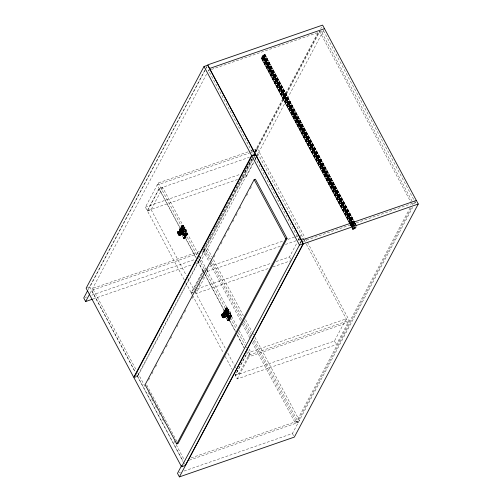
<?xml version="1.0" encoding="UTF-8"?>
<svg xmlns="http://www.w3.org/2000/svg" width="502" height="502" viewBox="0 0 502 502"><rect width="100%" height="100%" fill="white"/><g stroke="black" fill="none" stroke-linecap="round" stroke-linejoin="round"><path stroke-width="0.38" stroke-dasharray="2.51 1.88" d="M181.448 227.745L183.111 228.015L182.239 229.031L185.225 234.898L184.309 236.749L180.362 229.464L181.021 227.858L182.897 227.663C182.138 226.364 180.061 228.14 182.239 229.031L183.751 229.088L182.897 227.663C185.188 223.999 178.649 227.877 183.337 225.586L187.484 233.342C188.018 234.547 185.803 238.619 185.125 237.779L180.977 230.029C180.494 228.918 182.615 224.363 183.337 225.586M183.908 238.506C183.086 237.019 184.567 238.864 185.175 237.666C185.495 236.555 181.944 226.948 180.958 229.721C178.674 232.602 179.879 227.174 181.636 226.189L186.142 234.459L183.939 238.513L185.407 238.004L185.665 234.371L187.579 233.963L187.484 233.342L185.784 233.982L187.566 233.549L185.809 234.083M181.002 230.148L184.899 237.59C185.552 237.728 188.965 231.573 185.784 233.982M226.578 309.514L225.599 311.177L224.363 311.66L225.028 310.173L226.904 309.972L227.168 308.278L228.303 310.368L227.757 311.397L226.245 311.347C223.585 309.194 227.939 308.95 227.757 311.397M229.998 316.655C225.8 320.621 228.529 323.727 230.085 316.216L225.906 308.397C225.285 307.224 223.045 311.679 223.547 312.834L227.695 320.59L229.188 320.019L231.146 315.689L229.797 316.141L230.148 316.768M183.155 225.919L184.297 228.059L183.136 229.301L183.487 229.916L177.664 231.993L178.26 234.114L179.434 235.614L178.649 235.306L177.89 234.001L177.827 231.679L182.182 230.136L183.832 230.543L184.836 232.482L185.646 232.664C187.102 234.014 186.399 236.818 184.184 236.68L185.577 236.31L185.188 237.747M183.569 233.876L182.295 232.526L182.295 230.845L183.23 231.673L183.619 233.806L178.994 235.576M226.076 313.687C229.232 312.539 226.647 320 226.302 313.154L226.082 312.746L221.671 314.302L222.267 316.423L223.44 317.923L222.656 317.615L221.897 316.31L221.62 314.522L222.235 313.882L223.603 315.84L223.559 317.841L223.126 315.407L221.834 313.988L226.339 312.457L227.839 312.853L228.843 314.792L229.652 314.974L230.468 316.787L229.194 320.056L229.508 318.632L228.46 317.019L227.356 317.64L228.316 319.065L229.245 317.289L226.245 311.347L227.117 310.324L225.454 310.054L226.684 309.627L225.028 310.173L225.298 312.112L224.984 310.901L226.565 310.675L226.829 311.202L224.984 312.338L229.132 320.094C229.86 321.318 231.98 316.775 231.491 315.651L227.343 307.902C226.565 306.408 222.574 315.344 226.747 311.353L225.467 312.093M183.167 226.051L181.774 226.54C182.113 224.049 178.9 229.314 179.54 230.525L183.688 238.281L185.156 237.841M227.174 308.322C225.561 309.979 225.034 307.701 227.237 307.745M181.743 231.623L181.837 232.589L181.724 230.788C178.216 227.381 186.305 228.284 180.977 230.029L180.883 229.408M181.14 229.659L182.602 228.95L181.191 229.715L181.724 230.788L181.341 229.816L182.715 229.044L181.191 229.715L181.536 229.546L181.297 227.613M183.098 234.152L182.584 233.982L183.406 234.227L183.826 233.794L183.757 231.773L184.171 231.177M185.219 234.861L187.579 233.963C186.775 234.654 183.776 237.057 184.127 234.578C186.951 232.796 185.043 236.906 187.579 233.963L184.247 234.547M184.297 234.566L184.774 236.222L186.01 235.796M184.68 235.708C187.014 235.714 185.414 233.443 184.065 234.741M223.421 312.363L225.662 311.554L228.592 317.214L228.485 318.073L228.134 316.894L231.585 316.273L231.491 315.651L229.784 316.247M223.308 317.961L227.663 316.417L228.178 313.493M180.356 229.351L181.592 228.862C182.992 226.647 184.159 222.813 180.827 229.596L181.642 229.201L180.858 229.615M225.662 311.554C224.833 310.361 225.385 313.863 223.685 312.871L227.676 320.332C229.841 321.468 229.514 316.498 229.182 319.981L227.952 320.408M261.197 58.119C265.081 50.351 267.484 58.05 261.197 58.119L351.601 227.193M182.897 227.663L183.155 226.12M226.904 309.972L227.168 308.397L225.856 308.899M182.634 227.262L182.866 225.762L182.477 227.199L181.021 227.858L182.182 230.136M227.877 320.809L229.464 320.27L229.132 320.094L229.69 316.655L228.103 316.931L227.356 317.64L224.363 311.66M185.125 237.779L185.646 234.522L184.058 234.905M229.132 320.094C229.596 314.114 228.962 319.052 231.585 316.273C225.109 316.957 230.525 317.565 231.585 316.273M226.553 309.502L226.873 308.077L226.64 309.571L226.873 308.077L225.731 308.78L225.906 308.397M231.591 315.927L229.847 316.486L225.931 308.655M182.577 228.912L180.362 229.464L180.488 228.862L181.718 228.435M186.16 234.421L181.573 225.906L183.155 225.373M182.552 227.193L182.866 225.762M182.333 230.148C173.491 231.422 180.563 231.623 179.409 235.35M226.082 312.746L226.088 313.555M181.68 226.383L181.906 226.082M177.972 231.855L177.758 232.257L182.345 230.719M182.069 231.378L182.075 230.437L182.082 231.246M221.978 314.17L221.765 314.572L226.841 312.79L227.795 314.735L227.852 315.055L222.511 316.856M183.751 233.97L179.553 235.526L179.365 232.897L177.946 231.591M225.498 312.056L226.816 311.284M225.875 310.361L224.645 310.788L224.946 310.926C226.753 309.458 227.255 312.137 225.348 312.131L225.844 314.898L225.749 313.932M353.264 227.764C351.017 230.864 356.564 228.485 356.345 226.697M187.008 233.512L186.211 233.863L184.472 233.217L185.382 231.453L185.997 231.24L187.139 233.374L185.997 231.24L185.451 232.269L184.836 232.482L183.757 231.773L183.845 232.74L178.505 234.547M231.014 315.821L230.217 316.178L228.479 315.526L229.389 313.763L230.004 313.549L231.146 315.689L230.004 313.549L229.458 314.578L228.843 314.792L227.764 314.089L227.795 314.735L222.342 316.58M88.157 289.66L204.722 70.431M206.196 67.663L206.931 66.283M87.593 287.721L89.808 286.949L205.142 70.042M205.506 69.351L206.981 66.59M90.071 293.243L206.636 74.007M208.11 71.24L208.845 69.86M237.546 179.478L147.299 210.727L145.392 207.15L158.255 182.954L249.977 151.19M147.299 210.727L159.103 188.532L249.35 157.283M184.209 279.765L147.406 210.928L159.09 188.953L162.786 187.673L198.114 253.755M147.406 210.928L151.102 209.648L162.786 187.673M183.537 228.228L184.742 226.904L186.443 230.085L185.853 231.196L185.238 231.409L183.537 228.228L184.742 226.904M183.751 229.088L184.297 228.059M185.238 231.409L186.443 230.085M185.991 234.346L183.958 238.174L183.682 237.797L184.993 237.358M254.796 151.491L318.368 31.933M198.666 258.166L200.505 254.709M203.818 248.484L206.761 242.949M208.23 240.182L211.173 234.647M214.48 228.423L217.422 222.894M218.891 220.127L221.834 214.592M223.308 211.825L228.084 202.839M229.558 200.072L232.501 194.538M233.97 191.77L243.163 174.483M244.631 171.715L251.251 159.266M255.298 151.66L318.914 32.015M320.753 28.558L321.487 27.177M252.023 158.701L244.512 172.826L246.426 176.403L241.249 178.197M255.242 152.646L257.375 148.63L304.952 237.622M202.613 249.626L204.05 249.13L252.186 158.594M255.493 152.376L319.805 31.431M135.214 376.789L137.429 376.023L254.232 156.354M133.946 377.699L137.642 376.418L252.977 159.51M253.341 158.82L254.809 156.059M195.422 263.531L200.58 261.743L253.535 162.152M255.003 159.385L256.108 157.314M256.478 156.624L323.771 30.064M246.426 176.403L254.294 161.606M254.652 160.935L256.083 158.243M256.44 157.572L258.229 154.208L256.748 154.716M185.684 282.513L191.206 292.842L202.89 270.867L205.105 270.101M192.153 294.618L191.413 293.237L203.097 271.262L204.578 270.754M205.851 267.773L194.048 289.974L196.263 289.202M148.548 380.146L149.652 378.075M151.855 373.927L153.323 371.166M155.526 367.025L156.63 364.954M162.504 353.904L163.972 351.143M166.175 346.995L167.279 344.924M170.58 338.712L171.684 336.641M176.823 326.971L179.026 322.83M181.228 318.682L182.333 316.611M184.535 312.47L186.004 309.709M191.877 298.659L192.981 296.588M195.184 292.44L196.652 289.679M198.855 285.538L199.953 283.467M202.526 278.629L203.624 276.558M206.931 270.346L208.035 268.275M210.238 264.127L211.706 261.366M213.908 257.225L215.007 255.154M217.579 250.316L218.684 248.245M220.886 244.104L222.355 241.343M224.557 237.201L225.655 235.124M228.228 230.292L230.06 226.841M232.633 222.003L233.737 219.932M235.94 215.791L237.408 213.03M239.611 208.882L240.709 206.811M246.589 195.767L248.057 193M250.26 188.859L251.358 186.788M280.26 246.25L207.759 271.356L195.962 293.551L269.197 268.187M225.047 312.313L223.547 312.834L225.643 308.504L227.343 307.902L227.036 307.695M223.434 312.489L225.649 311.51L224.833 311.905L226.873 308.077L226.484 309.514L225.028 310.173L226.339 312.457M227.544 310.543L228.749 309.219L230.449 312.401L229.86 313.512L229.245 313.725L227.544 310.543L228.749 309.219M227.839 312.853L227.142 311.61L228.303 310.368M229.245 313.725L230.449 312.401M276.156 261.536L289.472 256.924L296.983 242.799M298.414 240.107L299.487 238.092M299.845 237.421L301.275 234.729L299.794 235.243M299.945 243.024L301.42 240.257M300.328 243.69L301.043 242.34M305.323 238.312L349.216 320.408L336.353 344.604L237.226 378.928L235.312 375.352L247.116 353.157M235.312 375.352L334.439 341.027L346.242 318.833L246.89 353.176L235.206 375.151L238.902 373.871L250.586 351.902L249.117 349.147M237.226 378.928L250.09 354.738L349.216 320.408M410.165 207.772L295.515 423.399L252.38 342.722M411.232 207.966L296.952 422.904L253.083 340.845M184.127 471.027L292.421 433.521L412.663 207.376M414.508 203.919L416.346 200.461M185.847 234.177L186.047 233.838M229.847 316.486L230.085 316.216M183.136 229.301L183.537 228.724L182.239 229.031L183.832 230.543M227.142 311.61L227.544 311.033L226.245 311.347L227.494 312.225L227.017 312.69L221.74 314.126L226.841 312.79M180.977 228.586C183.111 227.456 182.847 229.483 180.996 229.414M183.996 238.481L183.682 237.797M186.462 234.647L187.221 233.919L184.692 235.237L187.033 233.38M231.177 316.197L230.468 316.963L228.699 317.553L231.039 315.689M225.028 312.445L228.906 319.906L227.82 315.871L229.144 319.868M183.349 235.331L184.127 234.578L185.684 234.346L184.077 234.672L183.349 235.331L185.941 234.547M180.827 229.596L181.592 228.862L180.356 229.42M224.833 311.905L225.599 311.309L224.375 311.817M231.227 316.229L229.245 317.327M180.425 229.665L180.958 229.32M224.432 311.98L226.509 311.077M182.239 229.031L183.324 228.366M226.245 311.347L227.331 310.675M185.972 234.986L184.654 235.745L186.186 235.457M181.385 229.822L182.778 229.025L180.977 230.029M185.928 235.005L184.479 235.764L184.774 236.222M229.935 317.32L228.485 318.073L228.78 318.532L230.016 318.105M181.511 229.69L182.816 228.937L181.529 229.621M187.171 233.888L186.411 234.308L187.221 233.919M225.298 312.112L226.697 311.34L225.247 312.075C225.793 313.606 226.408 312.169 225.486 311.485L226.797 311.002M225.536 311.937L226.829 311.202L225.542 311.855M228.724 317.898L230.016 317.17L228.73 317.822M181.241 229.765L182.659 229.012L181.291 229.797C181.812 231.303 182.377 229.797 181.479 229.176L182.791 228.686M185.847 234.974L184.328 235.62M228.435 318.042L229.853 317.289L228.385 317.992M181.536 229.546L182.822 228.893L181.529 229.458M184.723 235.513L186.01 234.854L184.717 235.425M226.64 311.296L225.197 312.031L225.731 313.097L225.091 311.899L226.584 311.227L225.141 311.968M228.335 317.935L229.797 317.226M225.536 311.773L226.822 311.158M228.724 317.735L230.016 317.12M186.022 233.461L184.472 233.217L185.646 232.664L185.451 232.269M230.029 315.771L228.479 315.526L229.652 314.974L229.458 314.578M184.278 235.551L185.765 234.88L184.228 235.469M228.284 317.86L229.772 317.189M181.523 229.37L182.816 228.793M186.004 234.76L184.711 235.331L184.956 235.884M225.53 311.679L226.816 311.108L225.511 311.585M181.04 229.502L182.546 228.868M225.047 311.817L226.553 311.177L225.003 311.723M228.234 317.779L229.747 317.145L228.19 317.691M181.504 229.276L182.803 228.743M184.692 235.237L185.991 234.71L184.667 235.143M228.699 317.553L229.998 317.019L228.717 317.647L228.962 318.199L230.192 317.772M184.184 235.382L185.715 234.785M228.674 317.452L229.985 316.963M184.146 235.287L185.696 234.735M228.153 317.597L229.696 317.044M210.727 69.709L208.518 70.475L253.146 153.951M211.461 69.452L323.439 30.678L415.279 202.457L303.302 241.236M250.718 150.933L253.679 149.91M254.42 149.652L257.375 148.63M250.398 152.677L157.189 184.956L196.288 258.078M251.138 152.42L254.094 151.397M254.834 151.14L256.315 150.625L303.892 239.623M145.392 207.15L240.075 174.363M181.755 225.894L183.23 225.429M181.831 225.975L183.305 225.53L183.01 225.411M181.661 226.327L182.879 225.844L183.105 226.164M181.724 226.471L183.167 226.013M181.021 227.858L182.678 227.318M182.496 228.379L180.94 228.617L180.814 228.146L182.044 227.72M180.902 229.125L182.471 228.661L180.883 229.031L180.638 228.479L181.868 228.052M180.381 229.546L181.592 229.037M179.421 229.991L181.642 229.201M179.421 230.111L181.655 229.238M179.427 230.18L180.933 229.684M179.459 230.318L180.977 229.765M179.484 230.393L181.015 229.86M179.509 230.462L181.027 229.903M181.04 229.998L179.54 230.525L179.747 230.192L179.722 230.587M181.925 230.638L177.733 231.811L182.496 230.211L183.788 232.426L178.335 234.271M177.614 232.213L182.835 230.481M177.595 232.464L182.439 230.82M178.423 232.257L183.004 230.682M178.599 232.363L182.703 230.939M177.608 232.74L183.167 230.914M177.965 232.796L182.885 231.121M177.639 233.041L182.069 231.522M178.875 232.658L183.324 231.184M177.972 233.097L183.067 231.372M177.702 233.361L182.1 231.842M179.045 232.934L183.468 231.472M178.028 233.436L183.23 231.673M177.783 233.681L183.299 231.836M179.49 233.204L183.594 231.786M178.128 233.781L183.362 232.006M177.89 234.001L182.295 232.526M179.308 233.599L183.701 232.106M178.26 234.114L183.456 232.351M178.015 234.308L182.119 232.89L182.929 234.039M178.423 234.415L183.512 232.683M178.16 234.603L182.264 233.179M178.599 234.666L183.525 232.984M178.317 234.867L183.512 233.123M178.781 234.848L183.883 233.041M178.875 234.905L182.979 233.486M178.48 235.105L183.889 233.323M178.649 235.306L183.814 233.555L184.893 237.546M179.647 235.394L183.87 233.574M178.825 235.463L183.826 233.794M179.151 235.639L183.657 234.108M185.865 234.214L187.585 233.618M185.941 234.315L187.61 233.756M185.163 234.698L187.61 233.819M185.232 234.942L186.462 234.472M185.106 235.501L186.336 235.074M184.146 236.618L185.803 236.078M184.272 236.743L185.577 236.31M183.657 237.923L185.075 237.427M185.119 237.509L183.669 238.017L179.678 230.562M183.908 237.979L185.163 237.609M183.757 238.387L185.232 237.935M183.832 238.469L185.458 237.954M199.438 251.452L92.619 288.443L136.142 369.848M203.122 250.178L207.546 248.647L211.969 256.924M198.378 253.454L91.559 290.445L135.082 371.85M202.061 252.173L206.485 250.642L210.909 258.925M85.215 297.454L86.689 296.939M91.847 295.157L194.983 259.44M93.027 298.991L192.479 264.548M209.547 266.493L282.783 241.136M287.96 239.341L295.358 236.781M296.098 236.524L299.06 235.494M285.437 244.455L297.272 240.358M298.012 240.1L300.968 239.077M301.708 238.82L303.189 238.306M302.568 241.487L300.359 242.253L253.516 154.641M412.004 204.32L413.441 203.818L320.903 30.741M197.004 288.945L271.72 263.073M191.206 292.842L194.895 291.562M191.413 293.237L192.893 292.729M272.893 266.907L290.645 260.758M225.599 308.19L227.124 307.67M225.837 308.284L227.274 307.789M225.668 308.636L227.111 308.479M225.705 308.743L227.161 308.228M226.502 310.694L224.946 310.926L224.821 310.456L226.051 310.029M225.724 310.744L224.494 311.171L224.369 311.773L224.965 311.629M224.363 311.736L225.593 311.202M223.44 312.257L225.618 311.428M223.446 312.558L224.965 312.031M223.465 312.633L225.003 312.118M223.49 312.702L225.022 312.169M221.62 314.522L225.9 313.041M221.602 314.773L226.352 313.035M222.342 314.553L227.011 312.991M222.518 314.61L226.622 313.192M221.614 315.055L226.709 313.248M222.7 314.754L227.174 313.229M221.972 315.112L226.891 313.43M221.646 315.356L226.986 313.549M221.978 315.413L227.331 313.493M222.97 315.105L227.073 313.681M221.708 315.67L227.155 313.825M223.371 315.206L227.475 313.788M222.035 315.745L227.237 313.982M221.79 315.99L226.182 314.497M223.202 315.57L227.601 314.095M222.135 316.091L227.368 314.315M221.897 316.31L227.073 314.472M222.198 316.26L227.707 314.415M222.267 316.423L226.371 315.005M222.022 316.624L227.462 314.66M222.166 316.913L227.519 314.999M222.606 316.975L226.709 315.557M222.323 317.182L227.531 315.3M222.7 317.076L227.889 315.356M222.788 317.157L226.986 315.796M222.486 317.415L227.073 315.84M223.051 317.277L227.895 315.632M222.656 317.615L227.732 315.84M223.603 317.364L227.877 315.883M222.832 317.772L227.67 316.04M227.833 316.103L223.415 317.659L223.628 317.258M223.001 317.885L227.757 316.285M223.158 317.948L227.663 316.417M229.797 316.342L231.522 315.72M229.816 316.392L231.554 315.789M229.897 316.567L231.604 315.996M227.356 317.64L229.922 316.812M229.188 317.051L231.617 316.128M229.213 317.132L231.604 316.235M229.232 317.214L230.456 316.743M229.113 317.816L230.343 317.389M228.234 319.034L229.383 318.506M228.172 318.965L229.809 318.387M227.663 320.194L229.056 319.711M227.663 320.282L229.107 319.78M227.726 320.652L229.201 320.207M227.801 320.747L229.276 320.282M191.093 457.931L299.387 420.425L254.018 335.574M189.292 460.183L298.32 422.427L254.062 339.641M178.969 472.809L180.444 472.3M181.442 229.081L182.772 228.636M184.636 235.043L185.96 234.603M225.448 311.391L226.778 310.945L225.411 311.296M228.642 317.358L229.966 316.913L228.598 317.264M180.927 229.226L182.483 228.717M184.115 235.187L185.677 234.679M224.934 311.535L226.49 311.027M228.121 317.502L229.684 316.994L228.096 317.402M181.404 228.987L182.747 228.586L181.36 228.893M184.09 235.093L185.658 234.629L184.071 234.992M224.909 311.435L226.477 310.97M227.55 316.505L226.59 316.298L227.105 316.467M226.471 310.92L224.89 311.34L224.645 310.788M228.077 317.308L229.659 316.887M184.554 234.861L185.916 234.503M225.367 311.209L226.735 310.845M180.871 228.937L182.458 228.561M224.877 311.253L226.465 310.87L224.877 311.165M228.065 317.214L229.652 316.837L228.065 317.132M181.316 228.812L182.703 228.492L181.059 228.579L182.559 228.36M184.504 234.779L185.891 234.453L184.454 234.71M225.323 311.127L226.709 310.801L225.166 310.945M228.51 317.088L229.897 316.768L228.46 317.019M180.871 228.856L182.458 228.473L180.877 228.774M184.058 234.817L185.646 234.478M224.883 311.089L226.484 310.713M228.071 317.051L229.652 316.743L228.084 316.988M182.646 228.416L181.216 228.68L182.615 228.391L181.109 228.598L180.814 228.146M184.403 234.647L185.834 234.384L184.347 234.597M225.216 310.995L226.653 310.732M228.41 316.957L229.841 316.693M180.889 228.711L182.477 228.404L180.908 228.655M184.102 234.622L185.665 234.371M226.597 310.688L225.116 310.914L224.821 310.456M228.253 316.856L229.809 316.668M184.472 233.217L185.834 233.06M228.479 315.526L229.841 315.369M183.757 231.773L184.504 231.824M227.764 314.089L228.51 314.139M228.962 318.199C233.763 314.365 224.632 320.521 229.991 317.277L228.623 318.086L228.78 318.532M226.935 316.354L225.812 314.252M227.964 320.483L227.688 320.107L228.027 320.765M319.467 31.237L411.263 202.94M356.69 226.019L265.188 54.768L265.225 55.157M265.087 54.724L356.502 225.712M264.949 54.705L354.519 222.242M354.889 222.932L356.364 225.687M264.78 54.705L354.349 222.242M354.719 222.932L356.194 225.693M264.579 54.731L354.148 222.273M354.519 222.963L355.993 225.718M264.359 54.787L353.195 220.943M264.127 54.856L354.801 224.463M263.883 54.95L355.297 225.938M263.632 55.063L353.201 222.599M353.571 223.29L355.046 226.051M264.341 56.82L352.435 221.602M352.806 222.292L355.755 227.808M263.381 55.189L352.95 222.731M353.32 223.415L354.795 226.176M264.253 56.958L354.927 226.565M264.127 57.102L352.592 222.574M352.962 223.264L354.801 226.709M263.136 55.327L352.711 222.869M353.075 223.559L354.55 226.314M263.97 57.259L352.435 222.725M352.806 223.415L355.385 228.241M262.91 55.477L352.479 223.013M352.85 223.704L354.324 226.465M263.782 57.41L352.247 222.882M352.617 223.572L354.092 226.333M354.462 227.017L355.196 228.397M262.697 55.634L352.272 223.17M352.636 223.861L354.111 226.615M263.575 57.567L352.04 223.039M352.41 223.729L353.885 226.484M354.249 227.174L354.989 228.554M262.515 55.785L352.084 223.327M352.454 224.017L353.929 226.772M262.358 55.942L351.927 223.478M352.178 223.873L353.772 226.923M354.023 227.324L354.757 228.699M262.232 56.086L351.802 223.622M351.94 224.011L353.414 226.772M353.778 227.462L354.519 228.843M262.144 56.224L352.824 225.831M262.853 57.981L351.318 223.453M351.689 224.143L354.268 228.968M262.602 58.094L351.067 223.566M351.438 224.25L352.912 227.011M353.276 227.701L354.017 229.081M262.358 58.188L350.082 222.279M350.452 222.97L351.927 225.724M352.297 226.415L353.772 229.176M262.119 58.257L349.85 222.348M350.22 223.039L351.695 225.8M352.059 226.49L353.533 229.245M261.9 58.314L350.365 223.779M350.735 224.469L352.209 227.23M352.58 227.921L353.314 229.295M261.705 58.339L350.17 223.81M350.54 224.501L352.015 227.255M352.385 227.946L353.119 229.326M350.095 224.049L261.26 57.887L261.291 58.276M350.371 224.501L352.95 229.326M261.209 58.012L352.812 229.307M351.877 227.726L352.705 229.263L352.674 228.874M304.262 240.314L348.156 322.409L249.03 356.734L246.451 351.902M289.472 256.924L290.752 259.308M334.439 341.027L336.353 344.604M213.444 259.685L243.319 315.563M245.534 319.705L252.173 332.123M252.544 332.813L253.648 334.884M211.279 259.616L242.259 317.565M244.104 321.01L251.113 334.119M204.05 249.13L209.949 260.161M211.424 262.922L241.657 319.467M243.495 322.911L250.504 336.014M202.984 250.316L208.882 261.354M210.357 264.108L240.954 321.343M242.428 324.104L250.172 338.58M207.125 270.158L207.759 271.356M199.589 256.509L205.845 268.212M206.793 269.982L237.71 327.806M239.178 330.561L245.804 342.948M184.152 228.015L185.853 231.196M228.159 310.33L229.86 313.512M183.682 228.272L185.382 231.453M227.688 310.581L229.389 313.763M198.987 258.762L200.58 261.743M292.421 433.521L293.695 435.912M158.255 182.954L196.979 255.392M198.823 258.844L205.092 270.572M205.462 271.262L236.448 329.212M238.293 332.663L244.932 345.075M245.296 345.765L246.771 348.526M247.141 349.216L250.09 354.738M197.763 260.839L204.772 273.948M205.142 274.638L235.382 331.207M237.226 334.658L244.236 347.767M159.09 188.953L195.893 257.79M197.732 261.228L202.89 270.867M203.097 271.262L203.837 272.642M204.201 273.326L235.482 331.841M237.327 335.28L243.947 347.673M151.102 209.648L186.43 275.73M187.905 278.484L194.161 290.187M195.002 291.762L226.025 349.781M227.864 353.226L234.12 364.923M234.484 365.613L235.959 368.368M236.329 369.058L238.902 373.871M192.517 295.301L223.434 353.126M225.272 356.564L232.263 369.648M146.716 384.978L176.917 441.471M137.617 372.609L145.731 387.789M148.316 392.614L149.42 394.685M151.635 398.826L153.844 402.968M155.319 405.723L157.534 409.864M159.008 412.625L160.119 414.696M162.328 418.831L164.543 422.973M174.131 440.907L184.09 459.537M89.808 286.949L135.214 371.882M136.695 374.643L137.429 376.023M137.642 376.418L183.048 461.351M183.418 462.041L184.523 464.112M136.927 375.295L183.029 461.533M182.119 232.89L181.806 231.937M225.756 308.818L225.655 308.579M183.814 233.555L184.899 237.59M224.89 311.717L224.984 312.338M184.717 235.589L186.004 234.898L184.717 235.589M228.209 316.856L229.753 316.637L228.209 316.856"/><path stroke-width="0.75" d="M204.019 66.484L86.118 288.23L133.739 377.303L251.64 155.557L255.336 154.277L207.715 65.21L204.019 66.484L251.64 155.557M87.423 291.047L83.746 297.962L85.654 301.539L92.286 299.242M85.654 301.539L89.701 293.934M251.853 155.959L133.946 377.699L181.567 466.772L185.263 465.492L303.164 243.746L255.543 154.679L251.853 155.959L299.474 245.026L181.567 466.772M254.602 155.658L255.336 154.277M254.169 179.616L145.116 384.714L176.792 443.963L178.022 443.536L287.075 238.437L255.399 179.189L254.169 179.616L285.845 238.864L176.792 443.963M181.542 465.712L177.495 473.323L179.409 476.9L294.335 437.104L418.254 204.038L322.591 25.1L207.665 64.896L303.333 243.834L179.409 476.9M209.579 68.479L324.505 28.677M285.845 238.864L287.075 238.437M301.42 240.257L416.346 200.461M299.474 245.026L303.164 243.746M303.333 243.834L418.254 204.038"/></g></svg>
